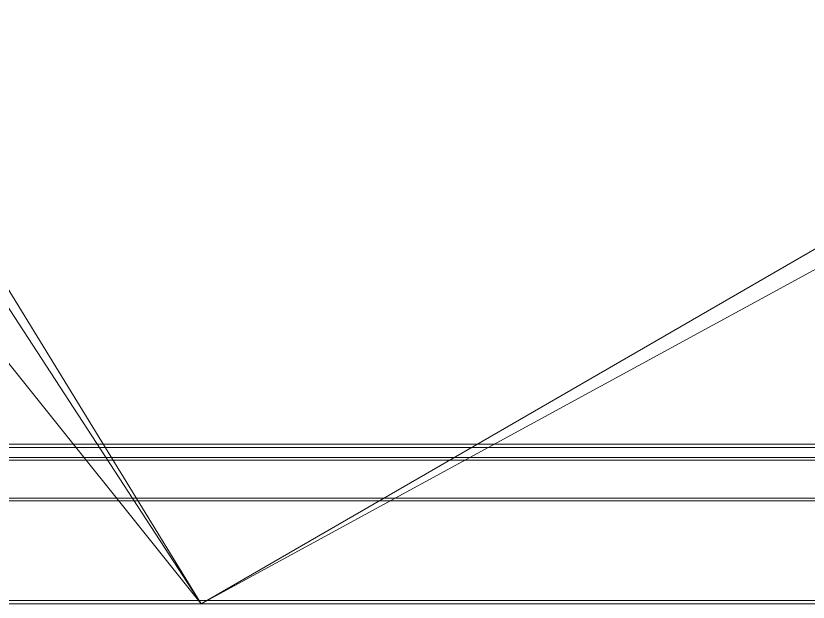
# Model space of a CAD drawing. Header units: millimetres. Extents: x 2239 to 34761, y -1911 to 21446.
# Drawn here: x 13815 to 14559, y 17007 to 17558 of the extents above; entities that cross this region are included whole.
import ezdxf

# ---------------------------------------------------------------- set-up
doc = ezdxf.new("R2010")
doc.units = ezdxf.units.MM
doc.layers.add('A-ROOF-OTLN', color=132, linetype='Continuous', lineweight=9)
doc.layers.add('C-TOPO', color=7, linetype='Continuous', lineweight=9)

msp = doc.modelspace()

# ---------------------------------------------------------------- meshes
at = {"layer": 'A-ROOF-OTLN'}
mesh = msp.add_polyface(dxfattribs=at)
corners = [(20929.35, 17155.51, 6674.6), (20929.35, 17142.81, 6674.6), (5540.35, 17142.81, 6674.6), (5540.35, 17155.51, 6674.6)]
mesh.append_faces([[corners[k] for k in face] for face in [(0, 1, 2, 3)]])
mesh = msp.add_polyface(dxfattribs=at)
corners = [(20929.35, 17155.51, 6687.3), (20929.35, 17155.51, 6674.6), (5540.35, 17155.51, 6674.6), (5540.35, 17155.51, 6687.3)]
mesh.append_faces([[corners[k] for k in face] for face in [(0, 1, 2, 3)]])
mesh = msp.add_polyface(dxfattribs=at)
corners = [(20929.35, 17142.81, 6687.3), (20929.35, 17155.51, 6687.3), (5540.35, 17155.51, 6687.3), (5540.35, 17142.81, 6687.3)]
mesh.append_faces([[corners[k] for k in face] for face in [(0, 1, 2, 3)]])
mesh = msp.add_polyface(dxfattribs=at)
corners = [(20929.35, 17152.33, 6684.12), (20929.35, 17142.81, 6684.12), (5540.35, 17142.81, 6684.12), (5540.35, 17152.33, 6684.12)]
mesh.append_faces([[corners[k] for k in face] for face in [(0, 1, 2, 3)]])
mesh = msp.add_polyface(dxfattribs=at)
corners = [(20929.35, 17152.33, 6677.77), (20929.35, 17152.33, 6684.12), (5540.35, 17152.33, 6684.12), (5540.35, 17152.33, 6677.77)]
mesh.append_faces([[corners[k] for k in face] for face in [(0, 1, 2, 3)]])
mesh = msp.add_polyface(dxfattribs=at)
corners = [(20929.35, 17140.45, 6677.77), (20929.35, 17152.33, 6677.77), (5540.35, 17152.33, 6677.77), (5540.35, 17140.45, 6677.77)]
mesh.append_faces([[corners[k] for k in face] for face in [(0, 1, 2, 3)]])
mesh = msp.add_polyface(dxfattribs=at)
corners = [(20929.35, 17142.81, 6674.6), (20929.35, 17104.71, 6550.09), (5540.35, 17104.71, 6550.09), (5540.35, 17142.81, 6674.6)]
mesh.append_faces([[corners[k] for k in face] for face in [(0, 1, 2, 3)]])
mesh = msp.add_polyface(dxfattribs=at)
corners = [(20929.35, 17142.81, 6684.12), (20929.35, 17142.81, 6687.3), (5540.35, 17142.81, 6687.3), (5540.35, 17142.81, 6684.12)]
mesh.append_faces([[corners[k] for k in face] for face in [(0, 1, 2, 3)]])
mesh = msp.add_polyface(dxfattribs=at)
corners = [(20929.35, 17102.35, 6553.26), (20929.35, 17140.45, 6677.77), (5540.35, 17140.45, 6677.77), (5540.35, 17102.35, 6553.26)]
mesh.append_faces([[corners[k] for k in face] for face in [(0, 1, 2, 3)]])
mesh = msp.add_polyface(dxfattribs=at)
corners = [(20929.35, 17104.71, 6550.09), (20929.35, 17005.51, 6550.09), (5540.35, 17005.51, 6550.09), (5540.35, 17104.71, 6550.09)]
mesh.append_faces([[corners[k] for k in face] for face in [(3, 0, 1, 2)]])
mesh = msp.add_polyface(dxfattribs=at)
corners = [(20929.35, 17008.68, 6553.26), (20929.35, 17102.35, 6553.26), (5540.35, 17102.35, 6553.26), (5540.35, 17008.68, 6553.26)]
mesh.append_faces([[corners[k] for k in face] for face in [(0, 1, 2, 3)]])
mesh = msp.add_polyface(dxfattribs=at)
corners = [(20929.35, 17008.68, 6700), (20929.35, 17008.68, 6553.26), (5540.35, 17008.68, 6553.26), (5540.35, 17008.68, 6700)]
mesh.append_faces([[corners[k] for k in face] for face in [(0, 1, 2, 3)]])
mesh = msp.add_polyface(dxfattribs=at)
corners = [(20929.35, 17005.51, 6700), (20929.35, 17008.68, 6700), (5540.35, 17008.68, 6700), (5540.35, 17005.51, 6700)]
mesh.append_faces([[corners[k] for k in face] for face in [(3, 0, 1, 2)]])
at = {"layer": 'C-TOPO'}
mesh = msp.add_polyface(dxfattribs=at)
corners = [(2239.35, 3143.8, 380), (2635.11, 411.62, 380), (34760.79, -1911.41, -1460), (24236.71, 17005.51, -1120), (21766.09, 21446.41, -650), (2239.35, 20601.89, 50), (2239.35, 17005.51, -260), (5600.35, 17005.51, -260), (5649.35, 17005.51, -242.5), (5649.35, 16881.34, -259.31), (5649.35, 13737.48, -196.95), (5649.35, 5994.51, -47.56), (5765.45, 5994.51, -47.56), (5802.41, 5994.51, -48.9), (5802.41, 3529.27), (4322.99, 3369.22, 157.78), (2239.35, 12213.43, 202.08), (24120.35, 17005.51, -1120), (24199.87, 16855.51, -1050), (24250.63, 16759.77, -1120), (29883.4, 6134.51, -1320), (29031.46, 6042.34, -1166.37), (23673.45, 5462.68, -1209.55), (23098.19, 5400.44, -1185.37), (22251.01, 5308.79, -1092.08), (20820.35, 5154.01, -900), (20820.35, 5994.51, -900), (15565.44, 5994.51, -385.67), (14690.15, 5994.51, -300), (14547.73, 5994.51, -297.07), (14392.35, 5994.51, -293.83), (14392.35, 6134.51, -293.8), (14392.35, 10751.95, -240.54), (14392.35, 10947.51, -239.62), (14402.35, 10947.51, -240.9), (14402.35, 11632.51, -237.71), (14335.56, 11632.51, -229.2), (11963.22, 11632.51, -179.77), (9844.35, 11632.51, -179.77), (9844.35, 17005.51, -160), (13989.05, 17005.51, -160), (20820.35, 17005.51, -160), (21450.88, 17005.51, -160), (24059.34, 17005.51, -160), (31772.2, 2762.81, -1460), (5880.35, 17005.51, -160), (5880.35, 19615.51, -160), (6040.35, 19615.51, -160), (6040.35, 19775.51, -160), (11900.35, 19775.51, -160), (11900.35, 19615.51, -160), (12290.35, 19615.51, -160), (12290.35, 19775.51, -160), (18780.35, 19775.51, -160), (18780.35, 19615.51, -160), (19100.35, 19615.51, -160), (19100.35, 19525.51, -160), (20110.35, 19525.51, -160), (20110.35, 19615.51, -160), (20430.35, 19615.51, -160), (20430.35, 19772.04, -160), (23469.08, 17635.51, -160), (23786.37, 17635.51, -160), (9890.26, 6134.51, -200), (9834.4, 1361.05, -200), (14690.51, -116.86, -300)]
mesh.append_faces([[corners[k] for k in face] for face in [(0, 1, 15), (14, 1, 64), (1, 14, 15), (1, 65, 64), (12, 10, 11), (63, 13, 14), (13, 10, 12), (14, 64, 63), (0, 15, 16), (63, 30, 31), (30, 63, 64), (63, 31, 37), (37, 31, 32), (38, 63, 37), (33, 36, 37), (32, 33, 37), (63, 38, 13), (64, 65, 30), (13, 38, 10), (45, 8, 9), (46, 8, 45), (5, 6, 46), (7, 46, 6), (46, 7, 8), (5, 46, 48), (9, 10, 45), (47, 45, 39), (45, 10, 39), (51, 40, 52), (39, 40, 50), (38, 39, 10), (51, 50, 40), (47, 39, 48), (48, 46, 47), (49, 50, 52), (48, 39, 49), (52, 50, 51), (5, 49, 4), (39, 50, 49), (48, 49, 5), (40, 53, 52), (47, 46, 45), (4, 49, 52), (36, 33, 35), (28, 29, 65), (28, 65, 27), (25, 65, 24), (27, 65, 25), (34, 35, 33), (26, 27, 25), (29, 30, 65), (24, 65, 23), (44, 2, 20), (23, 2, 22), (65, 2, 23), (22, 2, 44), (20, 21, 44), (22, 44, 21), (3, 19, 20), (20, 2, 3), (65, 1, 2), (54, 56, 55), (56, 54, 41), (55, 57, 58), (57, 55, 56), (56, 41, 57), (54, 55, 53), (53, 58, 60), (58, 53, 55), (59, 60, 58), (60, 59, 4), (58, 57, 59), (53, 60, 4), (57, 41, 59), (53, 40, 54), (42, 61, 59), (61, 42, 43), (4, 61, 62), (4, 59, 61), (62, 17, 3), (62, 61, 43), (3, 17, 18), (62, 3, 4), (43, 17, 62), (18, 19, 3), (42, 59, 41), (40, 41, 54), (53, 4, 52)]])

doc.saveas('drawing.dxf')
